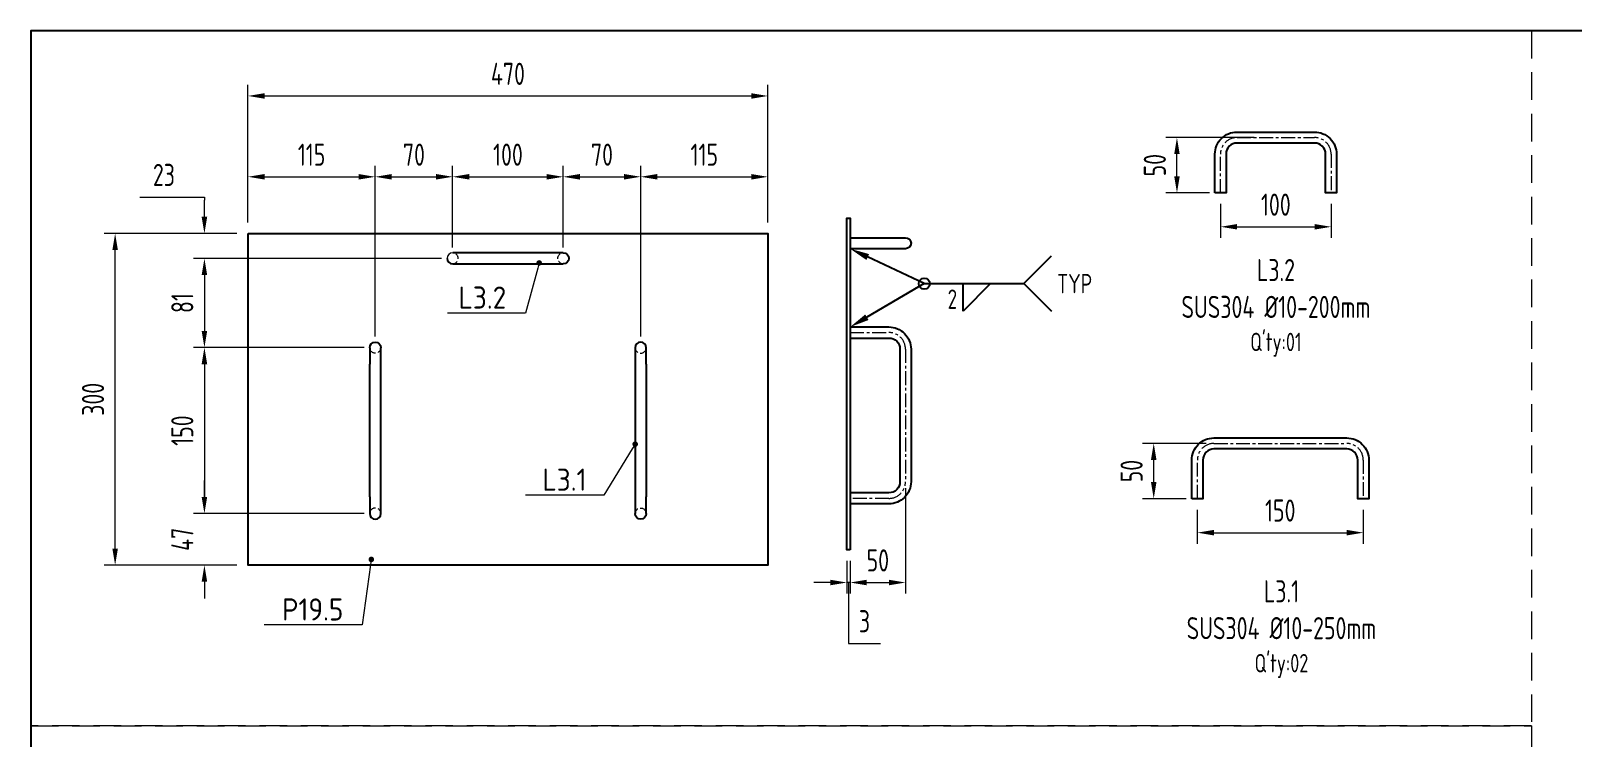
# Model space of a CAD drawing. Header units: millimetres. Extents: x -46397 to 283259, y -8690 to 23983.
# Drawn here: x 199817 to 201210, y -852 to -213 of the extents above; entities that cross this region are included whole.
import ezdxf
from ezdxf import colors
from ezdxf.entities.mleader import LeaderData, LeaderLine
from ezdxf.math import Vec2, Vec3

# ---------------------------------------------------------------- set-up
doc = ezdxf.new("R2010")
doc.units = ezdxf.units.MM
for name, pattern in [('CENTER', [2, 1.25, -0.25, 0.25, -0.25]), ('HIDDEN', [0.375, 0.25, -0.125]), ('HIDDENX2', [0.75, 0.5, -0.25])]:
    doc.linetypes.add(name, pattern=pattern)
doc.layers.get('Defpoints').update_dxf_attribs({"lineweight": 0})
for name, color, linetype, lineweight in [('AM_5', 3, 'Continuous', 25), ('Dtext', 255, 'Continuous', 20), ('DUONGCHINH', 7, 'Continuous', 25), ('DUONGTAM', 1, 'CENTER', 0), ('mDƯỜNG KHUẤT', 251, 'HIDDEN', 5)]:
    doc.layers.add(name, color=color, linetype=linetype, lineweight=lineweight)
doc.layers.add('DIM', color=8, linetype='Continuous')
doc.styles.add('Chu va so', font='arial.ttf')
doc.styles.add('GHI CHÚ 1', font='isocp_IV25.ttf', dxfattribs={"width": 0.8})
doc.styles.get("Standard").update_dxf_attribs({"font": 'isocp.shx', "width": 0.8})
doc.styles.add('TCVN', font='arial.ttf')
doc.dimstyles.new('1-30SCALE', dxfattribs={"dimtxt": 75, "dimasz": 75, "dimexe": 37.5, "dimexo": 30, "dimgap": 30, "dimtad": 1, "dimtoh": 1, "dimdec": 0, "dimdsep": 46, "dimtxsty": 'GHI CHÚ 1', "dimcen": 0.09, "dimclrd": 256, "dimclre": 256, "dimclrt": 2, "dimadec": 0, "dimazin": 0, "dimtfac": 1, "dimtdec": 0, "dimtofl": 0, "dimtmove": 0, "dimatfit": 3, "dimfxl": 1, "dimlwd": 0, "dimlwe": 0, "dimarcsym": 0})

# ---------------------------------------------------------------- blocks, each defined once
blk = doc.blocks.new('*D1085')
at = {"layer": 'Defpoints', "color": 0, "transparency": 16777216}
for p in [(200483.2, -272.4), (200013.2, -396.7, -1.5), (200483.2, -396.7, -1.5)]:
    blk.add_point(p, dxfattribs=at)
at = {"layer": 'DIM', "linetype": 'Continuous', "lineweight": 0, "transparency": 16777216}
for p, q in [((200013.2, -386.7), (200013.2, -262.4)), ((200483.2, -386.7), (200483.2, -262.4)), ((200028.2, -272.4), (200468.2, -272.4))]:
    blk.add_line(p, q, dxfattribs=at)
at = {"layer": 'DIM', "transparency": 16777216}
for points in [[(200028.2, -269.9), (200028.2, -274.9), (200013.2, -272.4)], [(200468.2, -269.9), (200468.2, -274.9), (200483.2, -272.4)]]:
    blk.add_solid(points, dxfattribs=at)
at = {"layer": 'DIM', "color": 2, "transparency": 16777216, "insert": (200248.2, -252.4), "char_height": 20, "attachment_point": 5, "style": 'GHI CHÚ 1'}
blk.add_mtext('470', dxfattribs=at)
blk = doc.blocks.new('*D1086')
at = {"layer": 'Defpoints', "color": 0, "transparency": 16777216}
for p in [(199893.1, -396.7), (200013.2, -396.7, -1.5), (200013.2, -696.7, -1.5)]:
    blk.add_point(p, dxfattribs=at)
at = {"layer": 'DIM', "linetype": 'Continuous', "lineweight": 0, "transparency": 16777216}
for p, q in [((200003.2, -396.7), (199883.1, -396.7)), ((199893.1, -681.7), (199893.1, -411.7)), ((200003.2, -696.7), (199883.1, -696.7))]:
    blk.add_line(p, q, dxfattribs=at)
at = {"layer": 'DIM', "transparency": 16777216}
for points in [[(199890.6, -411.7), (199895.6, -411.7), (199893.1, -396.7)], [(199890.6, -681.7), (199895.6, -681.7), (199893.1, -696.7)]]:
    blk.add_solid(points, dxfattribs=at)
at = {"layer": 'DIM', "color": 2, "transparency": 16777216, "insert": (199873.1, -546.7), "char_height": 20, "attachment_point": 5, "rotation": 90, "style": 'GHI CHÚ 1'}
blk.add_mtext('300', dxfattribs=at)
blk = doc.blocks.new('*D1087')
at = {"layer": 'Defpoints', "color": 0, "transparency": 16777216}
for p in [(200128.2, -345.5), (200013.2, -396.7, -1.5), (200128.2, -500, -1.5)]:
    blk.add_point(p, dxfattribs=at)
at = {"layer": 'DIM', "linetype": 'Continuous', "lineweight": 0, "transparency": 16777216}
for p, q in [((200013.2, -386.7), (200013.2, -335.5)), ((200028.2, -345.5), (200113.2, -345.5)), ((200128.2, -490), (200128.2, -335.5))]:
    blk.add_line(p, q, dxfattribs=at)
at = {"layer": 'DIM', "transparency": 16777216}
for points in [[(200028.2, -343), (200028.2, -348), (200013.2, -345.5)], [(200113.2, -343), (200113.2, -348), (200128.2, -345.5)]]:
    blk.add_solid(points, dxfattribs=at)
at = {"layer": 'DIM', "color": 2, "transparency": 16777216, "insert": (200070.7, -325.5), "char_height": 20, "attachment_point": 5, "style": 'GHI CHÚ 1'}
blk.add_mtext('115', dxfattribs=at)
blk = doc.blocks.new('*D1088')
at = {"layer": 'Defpoints', "color": 0, "transparency": 16777216}
for p in [(200198.2, -345.5), (200198.2, -419.3, -1.5), (200128.2, -500, -1.5)]:
    blk.add_point(p, dxfattribs=at)
at = {"layer": 'DIM', "linetype": 'Continuous', "lineweight": 0, "transparency": 16777216}
for p, q in [((200128.2, -490), (200128.2, -335.5)), ((200143.2, -345.5), (200183.2, -345.5)), ((200198.2, -409.3), (200198.2, -335.5))]:
    blk.add_line(p, q, dxfattribs=at)
at = {"layer": 'DIM', "transparency": 16777216}
for points in [[(200143.2, -343), (200143.2, -348), (200128.2, -345.5)], [(200183.2, -343), (200183.2, -348), (200198.2, -345.5)]]:
    blk.add_solid(points, dxfattribs=at)
at = {"layer": 'DIM', "color": 2, "transparency": 16777216, "insert": (200163.2, -325.5), "char_height": 20, "attachment_point": 5, "style": 'GHI CHÚ 1'}
blk.add_mtext('70', dxfattribs=at)
blk = doc.blocks.new('*D1089')
at = {"layer": 'Defpoints', "color": 0, "transparency": 16777216}
for p in [(200298.2, -345.5), (200198.2, -419.3, -1.5), (200298.2, -419.3, -1.5)]:
    blk.add_point(p, dxfattribs=at)
at = {"layer": 'DIM', "linetype": 'Continuous', "lineweight": 0, "transparency": 16777216}
for p, q in [((200198.2, -409.3), (200198.2, -335.5)), ((200213.2, -345.5), (200283.2, -345.5)), ((200298.2, -409.3), (200298.2, -335.5))]:
    blk.add_line(p, q, dxfattribs=at)
at = {"layer": 'DIM', "transparency": 16777216}
for points in [[(200213.2, -343), (200213.2, -348), (200198.2, -345.5)], [(200283.2, -343), (200283.2, -348), (200298.2, -345.5)]]:
    blk.add_solid(points, dxfattribs=at)
at = {"layer": 'DIM', "color": 2, "transparency": 16777216, "insert": (200248.2, -325.5), "char_height": 20, "attachment_point": 5, "style": 'GHI CHÚ 1'}
blk.add_mtext('100', dxfattribs=at)
blk = doc.blocks.new('*D1090')
at = {"layer": 'Defpoints', "color": 0, "transparency": 16777216}
for p in [(200368.2, -345.5), (200298.2, -419.3, -1.5), (200368.2, -500, -1.5)]:
    blk.add_point(p, dxfattribs=at)
at = {"layer": 'DIM', "linetype": 'Continuous', "lineweight": 0, "transparency": 16777216}
for p, q in [((200298.2, -409.3), (200298.2, -335.5)), ((200313.2, -345.5), (200353.2, -345.5)), ((200368.2, -490), (200368.2, -335.5))]:
    blk.add_line(p, q, dxfattribs=at)
at = {"layer": 'DIM', "transparency": 16777216}
for points in [[(200313.2, -343), (200313.2, -348), (200298.2, -345.5)], [(200353.2, -343), (200353.2, -348), (200368.2, -345.5)]]:
    blk.add_solid(points, dxfattribs=at)
at = {"layer": 'DIM', "color": 2, "transparency": 16777216, "insert": (200333.2, -325.5), "char_height": 20, "attachment_point": 5, "style": 'GHI CHÚ 1'}
blk.add_mtext('70', dxfattribs=at)
blk = doc.blocks.new('*D1091')
at = {"layer": 'Defpoints', "color": 0, "transparency": 16777216}
for p in [(200483.2, -345.5), (200483.2, -396.7, -1.5), (200368.2, -500, -1.5)]:
    blk.add_point(p, dxfattribs=at)
at = {"layer": 'DIM', "linetype": 'Continuous', "lineweight": 0, "transparency": 16777216}
for p, q in [((200368.2, -490), (200368.2, -335.5)), ((200383.2, -345.5), (200468.2, -345.5)), ((200483.2, -386.7), (200483.2, -335.5))]:
    blk.add_line(p, q, dxfattribs=at)
at = {"layer": 'DIM', "transparency": 16777216}
for points in [[(200383.2, -343), (200383.2, -348), (200368.2, -345.5)], [(200468.2, -343), (200468.2, -348), (200483.2, -345.5)]]:
    blk.add_solid(points, dxfattribs=at)
at = {"layer": 'DIM', "color": 2, "transparency": 16777216, "insert": (200425.7, -325.5), "char_height": 20, "attachment_point": 5, "style": 'GHI CHÚ 1'}
blk.add_mtext('115', dxfattribs=at)
blk = doc.blocks.new('*D1092')
at = {"layer": 'Defpoints', "color": 0, "transparency": 16777216}
for p in [(200013.2, -396.7, -1.5), (199973.8, -419.3), (200198.2, -419.3, -1.5)]:
    blk.add_point(p, dxfattribs=at)
at = {"layer": 'DIM', "linetype": 'Continuous', "lineweight": 0, "transparency": 16777216}
for p, q in [((199915.5, -363.8), (199973.8, -363.8)), ((199973.8, -363.8), (199973.8, -366.7)), ((199973.8, -381.7), (199973.8, -366.7)), ((200003.2, -396.7), (199963.8, -396.7)), ((200188.2, -419.3), (199963.8, -419.3)), ((199973.8, -434.3), (199973.8, -449.3))]:
    blk.add_line(p, q, dxfattribs=at)
at = {"layer": 'DIM', "transparency": 16777216}
for points in [[(199971.3, -381.7), (199976.3, -381.7), (199973.8, -396.7)], [(199971.3, -434.3), (199976.3, -434.3), (199973.8, -419.3)]]:
    blk.add_solid(points, dxfattribs=at)
at = {"layer": 'DIM', "color": 2, "transparency": 16777216, "insert": (199937.2, -343.8), "char_height": 20, "attachment_point": 5, "style": 'GHI CHÚ 1'}
blk.add_mtext('23', dxfattribs=at)
blk = doc.blocks.new('*D1093')
at = {"layer": 'Defpoints', "color": 0, "transparency": 16777216}
for p in [(200198.2, -419.3, -1.5), (199973.8, -500), (200128.2, -500, -1.5)]:
    blk.add_point(p, dxfattribs=at)
at = {"layer": 'DIM', "linetype": 'Continuous', "lineweight": 0, "transparency": 16777216}
for p, q in [((200188.2, -419.3), (199963.8, -419.3)), ((199973.8, -434.3), (199973.8, -485)), ((200118.2, -500), (199963.8, -500))]:
    blk.add_line(p, q, dxfattribs=at)
at = {"layer": 'DIM', "transparency": 16777216}
for points in [[(199971.3, -434.3), (199976.3, -434.3), (199973.8, -419.3)], [(199971.3, -485), (199976.3, -485), (199973.8, -500)]]:
    blk.add_solid(points, dxfattribs=at)
at = {"layer": 'DIM', "color": 2, "transparency": 16777216, "insert": (199953.8, -459.7), "char_height": 20, "attachment_point": 5, "rotation": 90, "style": 'GHI CHÚ 1'}
blk.add_mtext('81', dxfattribs=at)
blk = doc.blocks.new('*D1094')
at = {"layer": 'Defpoints', "color": 0, "transparency": 16777216}
for p in [(200128.2, -500, -1.5), (199973.8, -650), (200128.2, -650, -1.5)]:
    blk.add_point(p, dxfattribs=at)
at = {"layer": 'DIM', "linetype": 'Continuous', "lineweight": 0, "transparency": 16777216}
for p, q in [((200118.2, -500), (199963.8, -500)), ((199973.8, -515), (199973.8, -635)), ((200118.2, -650), (199963.8, -650))]:
    blk.add_line(p, q, dxfattribs=at)
at = {"layer": 'DIM', "transparency": 16777216}
for points in [[(199971.3, -515), (199976.3, -515), (199973.8, -500)], [(199971.3, -635), (199976.3, -635), (199973.8, -650)]]:
    blk.add_solid(points, dxfattribs=at)
at = {"layer": 'DIM', "color": 2, "transparency": 16777216, "insert": (199953.8, -575), "char_height": 20, "attachment_point": 5, "rotation": 90, "style": 'GHI CHÚ 1'}
blk.add_mtext('150', dxfattribs=at)
blk = doc.blocks.new('*D1095')
at = {"layer": 'Defpoints', "color": 0, "transparency": 16777216}
for p in [(200128.2, -650, -1.5), (199973.8, -696.7), (200013.2, -696.7, -1.5)]:
    blk.add_point(p, dxfattribs=at)
at = {"layer": 'DIM', "linetype": 'Continuous', "lineweight": 0, "transparency": 16777216}
for p, q in [((199973.8, -635), (199973.8, -620)), ((200118.2, -650), (199963.8, -650)), ((200003.2, -696.7), (199963.8, -696.7)), ((199973.8, -711.7), (199973.8, -726.7))]:
    blk.add_line(p, q, dxfattribs=at)
at = {"layer": 'DIM', "transparency": 16777216}
for points in [[(199971.3, -635), (199976.3, -635), (199973.8, -650)], [(199971.3, -711.7), (199976.3, -711.7), (199973.8, -696.7)]]:
    blk.add_solid(points, dxfattribs=at)
at = {"layer": 'DIM', "color": 2, "transparency": 16777216, "insert": (199953.8, -673.3), "char_height": 20, "attachment_point": 5, "rotation": 90, "style": 'GHI CHÚ 1'}
blk.add_mtext('47', dxfattribs=at)
blk = doc.blocks.new('*D1096')
at = {"layer": 'Defpoints', "color": 0, "transparency": 16777216}
for p in [(200607.6, -617, -1.5), (200557.6, -682.9, -1.5), (200607.6, -712.4)]:
    blk.add_point(p, dxfattribs=at)
at = {"layer": 'DIM', "linetype": 'Continuous', "lineweight": 0, "transparency": 16777216}
for p, q in [((200607.6, -627), (200607.6, -722.4)), ((200557.6, -692.9), (200557.6, -722.4)), ((200572.6, -712.4), (200592.6, -712.4))]:
    blk.add_line(p, q, dxfattribs=at)
at = {"layer": 'DIM', "transparency": 16777216}
for points in [[(200572.6, -709.9), (200572.6, -714.9), (200557.6, -712.4)], [(200592.6, -709.9), (200592.6, -714.9), (200607.6, -712.4)]]:
    blk.add_solid(points, dxfattribs=at)
at = {"layer": 'DIM', "color": 2, "transparency": 16777216, "insert": (200582.6, -692.4), "char_height": 20, "attachment_point": 5, "style": 'GHI CHÚ 1'}
blk.add_mtext('50', dxfattribs=at)
blk = doc.blocks.new('*D1097')
at = {"layer": 'Defpoints', "color": 0, "transparency": 16777216}
for p in [(200554.6, -682.9, -1.5), (200557.6, -682.9, -1.5), (200554.6, -712.4)]:
    blk.add_point(p, dxfattribs=at)
at = {"layer": 'DIM', "linetype": 'Continuous', "lineweight": 0, "transparency": 16777216}
for p, q in [((200554.6, -692.9), (200554.6, -722.4)), ((200557.6, -692.9), (200557.6, -722.4)), ((200539.6, -712.4), (200524.6, -712.4)), ((200557.6, -712.4), (200554.6, -712.4)), ((200556.1, -712.4), (200556.1, -767.4)), ((200572.6, -712.4), (200587.6, -712.4)), ((200556.1, -767.4), (200584.9, -767.4))]:
    blk.add_line(p, q, dxfattribs=at)
at = {"layer": 'DIM', "transparency": 16777216}
for points in [[(200539.6, -709.9), (200539.6, -714.9), (200554.6, -712.4)], [(200572.6, -709.9), (200572.6, -714.9), (200557.6, -712.4)]]:
    blk.add_solid(points, dxfattribs=at)
at = {"layer": 'DIM', "color": 2, "transparency": 16777216, "insert": (200570.5, -747.4), "char_height": 20, "attachment_point": 5, "style": 'GHI CHÚ 1'}
blk.add_mtext('3', dxfattribs=at)
blk = doc.blocks.new('*D1098')
at = {"layer": 'Defpoints', "color": 0, "transparency": 16777216}
for p in [(200871.4, -636.6, -1.5), (201021.4, -636.6, -1.5), (201021.4, -667.3)]:
    blk.add_point(p, dxfattribs=at)
at = {"layer": 'DIM', "linetype": 'Continuous', "lineweight": 0, "transparency": 16777216}
for p, q in [((200871.4, -646.6), (200871.4, -677.3)), ((201021.4, -646.6), (201021.4, -677.3)), ((200886.4, -667.3), (201006.4, -667.3))]:
    blk.add_line(p, q, dxfattribs=at)
at = {"layer": 'DIM', "transparency": 16777216}
for points in [[(200886.4, -664.8), (200886.4, -669.8), (200871.4, -667.3)], [(201006.4, -664.8), (201006.4, -669.8), (201021.4, -667.3)]]:
    blk.add_solid(points, dxfattribs=at)
at = {"layer": 'DIM', "color": 2, "transparency": 16777216, "insert": (200946.4, -647.3), "char_height": 20, "attachment_point": 5, "style": 'GHI CHÚ 1'}
blk.add_mtext('150', dxfattribs=at)
blk = doc.blocks.new('*D1099')
at = {"layer": 'Defpoints', "color": 0, "transparency": 16777216}
for p in [(200892.4, -360, -1.5), (200992.4, -360, -1.5), (200992.4, -390.7)]:
    blk.add_point(p, dxfattribs=at)
at = {"layer": 'DIM', "linetype": 'Continuous', "lineweight": 0, "transparency": 16777216}
for p, q in [((200892.4, -370), (200892.4, -400.7)), ((200992.4, -370), (200992.4, -400.7)), ((200907.4, -390.7), (200977.4, -390.7))]:
    blk.add_line(p, q, dxfattribs=at)
at = {"layer": 'DIM', "transparency": 16777216}
for points in [[(200907.4, -388.2), (200907.4, -393.2), (200892.4, -390.7)], [(200977.4, -388.2), (200977.4, -393.2), (200992.4, -390.7)]]:
    blk.add_solid(points, dxfattribs=at)
at = {"layer": 'DIM', "color": 2, "transparency": 16777216, "insert": (200942.4, -370.7), "char_height": 20, "attachment_point": 5, "style": 'GHI CHÚ 1'}
blk.add_mtext('100', dxfattribs=at)
blk = doc.blocks.new('*D1119')
at = {"layer": 'Defpoints', "color": 0, "transparency": 16777216}
for p in [(200853, -310), (200932.9, -310, -1.5), (200892.4, -360, -1.5)]:
    blk.add_point(p, dxfattribs=at)
at = {"layer": 'DIM', "linetype": 'Continuous', "lineweight": 0, "transparency": 16777216}
for p, q in [((200922.9, -310), (200843, -310)), ((200853, -345), (200853, -325)), ((200882.4, -360), (200843, -360))]:
    blk.add_line(p, q, dxfattribs=at)
at = {"layer": 'DIM', "transparency": 16777216}
for points in [[(200850.5, -325), (200855.5, -325), (200853, -310)], [(200850.5, -345), (200855.5, -345), (200853, -360)]]:
    blk.add_solid(points, dxfattribs=at)
at = {"layer": 'DIM', "color": 2, "transparency": 16777216, "insert": (200833, -335), "char_height": 20, "attachment_point": 5, "rotation": 90, "style": 'GHI CHÚ 1'}
blk.add_mtext('50', dxfattribs=at)
blk = doc.blocks.new('*D1120')
at = {"layer": 'Defpoints', "color": 0, "transparency": 16777216}
for p in [(200832, -586.6), (200889.4, -586.6, -1.5), (200871.4, -636.6, -1.5)]:
    blk.add_point(p, dxfattribs=at)
at = {"layer": 'DIM', "linetype": 'Continuous', "lineweight": 0, "transparency": 16777216}
for p, q in [((200879.4, -586.6), (200822, -586.6)), ((200832, -621.6), (200832, -601.6)), ((200861.4, -636.6), (200822, -636.6))]:
    blk.add_line(p, q, dxfattribs=at)
at = {"layer": 'DIM', "transparency": 16777216}
for points in [[(200829.5, -601.6), (200834.5, -601.6), (200832, -586.6)], [(200829.5, -621.6), (200834.5, -621.6), (200832, -636.6)]]:
    blk.add_solid(points, dxfattribs=at)
at = {"layer": 'DIM', "color": 2, "transparency": 16777216, "insert": (200812, -611.6), "char_height": 20, "attachment_point": 5, "rotation": 90, "style": 'GHI CHÚ 1'}
blk.add_mtext('50', dxfattribs=at)
blk = doc.blocks.new('_Dot')
at = {"color": 0, "linetype": 'ByBlock', "lineweight": -2}
blk.add_line((-0.5, 0), (-1, 0), dxfattribs=at)
at = {"color": 0, "linetype": 'ByBlock', "const_width": 0.5}
blk.add_lwpolyline([(-0.25, 0, 1), (0.25, 0, 1)], format="xyb", close=True, dxfattribs=at)
blk = doc.blocks.new('*S1174')
at = {"layer": 'AM_5'}
for p, q in [((188510.7, -442.1, -1.5), (188459.5, -418, -1.5)), ((188600.7, -442.1, -1.5), (188625.7, -417.1, -1.5)), ((188510.7, -442.1, -1.5), (188458.8, -472.5, -1.5)), ((188510.7, -442.1, -1.5), (188600.7, -442.1, -1.5)), ((188600.7, -442.1, -1.5), (188625.7, -467.1, -1.5))]:
    blk.add_line(p, q, dxfattribs=at)
at = {"layer": 'AM_5', "color": 2}
for p, q in [((188545.7, -442.1, -1.5), (188570.7, -442.1, -1.5)), ((188570.7, -442.1, -1.5), (188545.7, -467.1, -1.5)), ((188545.7, -467.1, -1.5), (188545.7, -442.1, -1.5))]:
    blk.add_line(p, q, dxfattribs=at)
blk.add_circle((188510.7, -442.1, -1.5), 4.99, dxfattribs=at)
at = {"layer": 'AM_5', "linetype": 'Continuous'}
for points in [[(188460.8, -415.4, -1.5), (188458.3, -420.7, -1.5), (188443.7, -410.6, -1.5)], [(188457.3, -470, -1.5), (188460.3, -475, -1.5), (188443.7, -481.3, -1.5)]]:
    blk.add_trace(points, dxfattribs=at)
at = {"layer": 'AM_5', "color": 2, "char_height": 17.5}
for s, insert, attachment_point in [('TYP', (188630.9, -442.1, -1.5), 4), ('2', (188540.4, -447.4, -1.5), 3)]:
    blk.add_mtext(s, dxfattribs=dict(at, insert=insert, attachment_point=attachment_point))
blk = doc.blocks.new('*U1831')
at = {"lineweight": 25}
for points in [[(0, 0), (3434, 0), (3434, 2249.5), (0, 2249.5)], [(0, 0), (2596.4, 0), (2596.4, 2249.5), (0, 2249.5)]]:
    blk.add_lwpolyline(points, close=True, dxfattribs=at)
at = {"layer": 'Dtext', "ltscale": 0.1}
for tag, p, height, style in [('REV_3', (2618.6, 844.9), 15, 'TCVN'), ('FOR_APPROVAL3', (2768.1, 843.8, -0.1), 17.9, 'TCVN'), ('REV_2', (2618.6, 789.1), 15, 'TCVN'), ('FOR_APPROVAL2', (2768.1, 788, -0.1), 17.9, 'TCVN'), ('REV_1', (2618.6, 733.2), 15, 'TCVN'), ('FOR_APPROVAL1', (2768.1, 732.2, -0.1), 17.9, 'TCVN'), ('REV_0', (2618.6, 677.4), 15, 'TCVN'), ('NGUOI_VE', (2927.5, 676.6, -0.1), 17.9, 'TCVN'), ('NGUOI_KIEM_2', (3086.1, 676.6, -0.1), 17.9, 'TCVN'), ('NGUOI_DUYET', (3277.7, 676.6, -0.1), 17.9, 'TCVN'), ('1.1_A4', (3287.3, 34.1, -0.1), 17.9, 'Chu va so'), ('A4_A4', (3347, 34.1, -0.1), 17.9, 'Chu va so'), ('REV.', (3396.2, 34.1, -0.1), 17.9, 'Chu va so')]:
    blk.add_attdef(tag, p, '', height=height, dxfattribs=dict(at, style=style))
for tag, p, height, style, width in [('NGAY_REV03', (2656.5, 843.8, -0.1), 15.6, 'TCVN', 0.95), ('NGAY_REV02', (2656.5, 788, -0.1), 15.6, 'TCVN', 0.95), ('NGAY_REV01', (2656.5, 732.2, -0.1), 15.6, 'TCVN', 0.95), ('NGAY_REV0', (2656.5, 676.3, -0.1), 15.6, 'TCVN', 0.95), ('DWD.NO', (2655.1, 14.6, -0.1), 23.9, 'Chu va so', 0.85)]:
    blk.add_attdef(tag, p, '', height=height, dxfattribs=dict(at, style=style, width=width))
at = {"layer": 'Dtext', "lineweight": 25, "ltscale": 0.1, "style": 'Chu va so'}
for tag, p, height in [('PROJECT_CODE', (2828, 281.2), 35.9), ('TITLE1', (2672.6, 214.4, -0.1), 23.9), ('TITLE2', (2672.6, 158.2, -0.1), 23.9), ('TITLE3', (2672.6, 102.3, -0.1), 23.9)]:
    blk.add_attdef(tag, p, '', height=height, dxfattribs=at)

msp = doc.modelspace()

# ---------------------------------------------------------------- linework, layer by layer
at = {"color": 150, "linetype": 'Continuous', "lineweight": 0, "ltscale": 10}
msp.add_arc((200198.23, -419.29, -1.5), 5, 90, 180, dxfattribs=at)
at = {"color": 1, "linetype": 'HIDDENX2', "lineweight": 0, "ltscale": 10}
for centre, start, end in [((200198.23, -419.29, -1.5), 270, 90), ((200368.23, -500.04, -1.5), 180, 0), ((200128.23, -650.04, -1.5), 0, 180)]:
    msp.add_arc(centre, 5, start, end, dxfattribs=at)
at = {"color": 1, "linetype": 'HIDDENX2', "lineweight": 0, "ltscale": 10, "extrusion": (0, 0, -1)}
for centre, start, end in [((-200298.23, -419.29, 1.5), 270, 90), ((-200128.23, -500.04, 1.5), 180, 0), ((-200368.23, -650.04, 1.5), 0, 180)]:
    msp.add_arc(centre, 5, start, end, dxfattribs=at)
at = {"layer": 'DUONGCHINH', "extrusion": (0, 1, 0)}
for p, q in [((200298.23, -414.29, -1.5), (200198.23, -414.29, -1.5)), ((200198.23, -424.29, -1.5), (200213.23, -424.29, -1.5)), ((200213.23, -424.29, -1.5), (200283.23, -424.29, -1.5)), ((200283.23, -424.29, -1.5), (200298.23, -424.29, -1.5)), ((200123.23, -500.04, -1.5), (200123.23, -515.04, -1.5)), ((200133.23, -515.04, -1.5), (200133.23, -500.04, -1.5)), ((200363.23, -500.04, -1.5), (200363.23, -515.04, -1.5)), ((200373.23, -515.04, -1.5), (200373.23, -500.04, -1.5)), ((200123.23, -635.04, -1.5), (200123.23, -515.04, -1.5)), ((200133.23, -635.04, -1.5), (200133.23, -515.04, -1.5)), ((200363.23, -515.04, -1.5), (200363.23, -635.04, -1.5)), ((200373.23, -515.04, -1.5), (200373.23, -635.04, -1.5)), ((200123.23, -635.04, -1.5), (200123.23, -650.04, -1.5)), ((200133.23, -650.04, -1.5), (200133.23, -635.04, -1.5)), ((200363.23, -635.04, -1.5), (200363.23, -650.04, -1.5)), ((200373.23, -650.04, -1.5), (200373.23, -635.04, -1.5))]:
    msp.add_line(p, q, dxfattribs=at)
at = {"layer": 'DUONGCHINH', "elevation": -1.5}
for points in [[(200887.35, -360.02), (200887.35, -325.02, -0.4142136), (200907.35, -305.02), (200977.35, -305.02, -0.4142136), (200997.35, -325.02), (200997.35, -360.02), (200987.35, -360.02), (200987.35, -325.02, 0.4142136), (200977.35, -315.02), (200907.35, -315.02, 0.4142136), (200897.35, -325.02), (200897.35, -360.02)], [(200866.45, -636.63), (200866.45, -601.63, -0.4142136), (200886.45, -581.63), (201006.45, -581.63, -0.4142136), (201026.45, -601.63), (201026.45, -636.63), (201016.45, -636.63), (201016.45, -601.63, 0.4142136), (201006.45, -591.63), (200886.45, -591.63, 0.4142136), (200876.45, -601.63), (200876.45, -636.63)]]:
    msp.add_lwpolyline(points, format="xyb", close=True, dxfattribs=at)
for points in [[(200557.58, -682.93), (200554.58, -682.93), (200554.58, -382.93), (200557.58, -382.93)], [(200013.23, -396.65), (200483.23, -396.65), (200483.23, -696.65), (200013.23, -696.65)]]:
    msp.add_lwpolyline(points, close=True, dxfattribs=at)
for points in [[(200557.58, -400.57), (200607.58, -400.57, -1), (200607.58, -410.57), (200557.58, -410.57)], [(200557.58, -481.31), (200592.58, -481.31, -0.4142136), (200612.58, -501.31), (200612.58, -621.31, -0.4142136), (200592.58, -641.31), (200557.58, -641.31)], [(200557.58, -491.31), (200592.58, -491.31, -0.4142136), (200602.58, -501.31), (200602.58, -621.31, -0.4142136), (200592.58, -631.31), (200557.58, -631.31)]]:
    msp.add_lwpolyline(points, format="xyb", dxfattribs=at)
at = {"layer": 'DUONGCHINH', "extrusion": (0, 0, -1)}
for centre, start, end in [((-200298.23, -419.29, 1.5), 90, 180), ((-200298.23, -419.29, 1.5), 180, 270), ((-200128.23, -500.04, 1.5), 0, 90), ((-200128.23, -500.04, 1.5), 90, 180), ((-200368.23, -650.04, 1.5), 270, 0), ((-200368.23, -650.04, 1.5), 180, 270)]:
    msp.add_arc(centre, 5, start, end, dxfattribs=at)
at = {"layer": 'DUONGCHINH'}
for centre, start, end in [((200198.23, -419.29, -1.5), 180, 270), ((200368.23, -500.04, -1.5), 90, 180), ((200368.23, -500.04, -1.5), 0, 90), ((200128.23, -650.04, -1.5), 180, 270), ((200128.23, -650.04, -1.5), 270, 0)]:
    msp.add_arc(centre, 5, start, end, dxfattribs=at)
at = {"layer": 'DUONGTAM', "ltscale": 10, "elevation": -1.5}
for points in [[(200892.35, -360.02), (200892.35, -325.02, -0.4142136), (200907.35, -310.02), (200977.35, -310.02, -0.4142136), (200992.35, -325.02), (200992.35, -360.02)], [(200557.58, -486.31), (200592.58, -486.31, -0.4142136), (200607.58, -501.31), (200607.58, -621.31, -0.4142136), (200592.58, -636.31), (200557.58, -636.31)], [(200871.45, -636.63), (200871.45, -601.63, -0.4142136), (200886.45, -586.63), (201006.45, -586.63, -0.4142136), (201021.45, -601.63), (201021.45, -636.63)]]:
    msp.add_lwpolyline(points, format="xyb", dxfattribs=at)
at = {"layer": 'mDƯỜNG KHUẤT', "ltscale": 100, "elevation": -0.15}
for points in [[(199816.87, -213.5), (201173.52, -213.5), (201173.52, -842.12), (199816.87, -842.12)], [(199816.87, -842.12), (201173.52, -842.12), (201173.52, -1466), (199816.87, -1466)]]:
    msp.add_lwpolyline(points, close=True, dxfattribs=at)

# ---------------------------------------------------------------- block references
at = {"layer": 'AM_5'}
msp.add_blockref('*S1174', (12113.89, 0), dxfattribs=at)

# ---------------------------------------------------------------- texts
at = {"color": 3, "char_height": 20, "attachment_point": 1}
for s, insert in [("\\pxqc;L3.2\\PSUS304 %%C10-200mm\\P{\\H0.83333x;Q'ty:01}", (200677.1, -419.83, 0)), ("\\pxqc;L3.1\\PSUS304 %%C10-250mm\\P{\\H0.83333x;Q'ty:02}", (200682.1, -710.32, 0))]:
    msp.add_mtext_dynamic_manual_height_columns(s, width=530.7893, gutter_width=96.62, heights=[133.59], dxfattribs=dict(at, insert=insert))

# ---------------------------------------------------------------- dimensions: what is measured, and where the dimension line sits
at = {"layer": 'DIM'}
for base, p1, p2, picture, middle in [((200483.23, -272.41), (200013.23, -396.65, -1.5), (200483.23, -396.65, -1.5), '*D1085', (200248.23, -252.41)), ((200128.23, -345.47), (200013.23, -396.65, -1.5), (200128.23, -500.04, -1.5), '*D1087', (200070.73, -325.47)), ((200198.23, -345.47), (200128.23, -500.04, -1.5), (200198.23, -419.29, -1.5), '*D1088', (200163.23, -325.47)), ((200298.23, -345.47), (200198.23, -419.29, -1.5), (200298.23, -419.29, -1.5), '*D1089', (200248.23, -325.47)), ((200368.23, -345.47), (200298.23, -419.29, -1.5), (200368.23, -500.04, -1.5), '*D1090', (200333.23, -325.47)), ((200483.23, -345.47), (200368.23, -500.04, -1.5), (200483.23, -396.65, -1.5), '*D1091', (200425.73, -325.47)), ((200992.35, -390.71), (200892.35, -360.02, -1.5), (200992.35, -360.02, -1.5), '*D1099', (200942.35, -370.71)), ((200607.58, -712.4), (200557.58, -682.93, -1.5), (200607.58, -616.97, -1.5), '*D1096', (200582.58, -692.4)), ((201021.45, -667.32), (200871.45, -636.63, -1.5), (201021.45, -636.63, -1.5), '*D1098', (200946.45, -647.32)), ((200554.58, -712.4), (200557.58, -682.93, -1.5), (200554.58, -682.93, -1.5), '*D1097', (200566.08, -747.4))]:
    dim = msp.add_linear_dim(base=base, p1=p1, p2=p2, dimstyle='1-30SCALE', override={"dimtxt": 20, "dimasz": 15, "dimexe": 10, "dimexo": 10, "dimgap": 10, "dimtmove": 1}, dxfattribs=at)
    dim.commit()
    dim.dimension.update_dxf_attribs({"geometry": picture, "text_midpoint": middle})
for base, p1, p2, picture, middle in [((200853, -310.02), (200892.35, -360.02, -1.5), (200932.88, -310.02, -1.5), '*D1119', (200833, -335.02)), ((199893.09, -396.65), (200013.23, -696.65, -1.5), (200013.23, -396.65, -1.5), '*D1086', (199873.09, -546.65)), ((199973.84, -500.04), (200198.23, -419.29, -1.5), (200128.23, -500.04, -1.5), '*D1093', (199953.84, -459.66)), ((199973.84, -650.04), (200128.23, -500.04, -1.5), (200128.23, -650.04, -1.5), '*D1094', (199953.84, -575.04)), ((200831.96, -586.63), (200871.45, -636.63, -1.5), (200889.4, -586.63, -1.5), '*D1120', (200811.96, -611.63)), ((199973.84, -696.65), (200128.23, -650.04, -1.5), (200013.23, -696.65, -1.5), '*D1095', (199953.84, -673.34))]:
    dim = msp.add_linear_dim(base=base, p1=p1, p2=p2, angle=90, dimstyle='1-30SCALE', override={"dimtxt": 20, "dimasz": 15, "dimexe": 10, "dimexo": 10, "dimgap": 10, "dimtmove": 1}, dxfattribs=at)
    dim.commit()
    dim.dimension.update_dxf_attribs({"geometry": picture, "text_midpoint": middle})
dim = msp.add_linear_dim(base=(199973.84, -419.29), p1=(200013.23, -396.65, -1.5), p2=(200198.23, -419.29, -1.5), angle=90, dimstyle='1-30SCALE', override={"dimtxt": 20, "dimasz": 15, "dimexe": 10, "dimexo": 10, "dimgap": 10, "dimtmove": 1}, dxfattribs=at)
dim.commit()
dim.dimension.update_dxf_attribs({"geometry": '*D1092', "text_midpoint": (199973.84, -363.78), "dimtype": 160})

# ---------------------------------------------------------------- leaders
at = {"color": 1}
ml = msp.add_multileader_mtext('Standard', dxfattribs=at)
ml.set_content('{\\Fisocp|c0;L3.2}', color=1, style='Chu va so')
ml.set_leader_properties(color=3, lineweight=9)
ml.set_arrow_properties(name='DOT')
ml.build(insert=Vec2(0, 0))
ml.multileader.update_dxf_attribs({"text_left_attachment_type": 5, "text_right_attachment_type": 5, "dogleg_length": 17.33, "arrow_head_size": 5})
ctx = ml.context
ctx.base_point, ctx.char_height, ctx.arrow_head_size, ctx.landing_gap_size, ctx.plane_origin = Vec3(200203.49, -468.72, 0.86), 20, 5, 0.039, Vec3(199888.86, -2183.86, 0.86)
ctx.left_attachment, ctx.right_attachment = 5, 5
notes = []
notes.append((ctx, [(0, (1, 1, 0), (200264.1, -468.72, 0.86), (-1, 0), 17.33, [(0, [(200276.43, -423.38, 0.86)], 0, [])])]))
ctx.mtext.insert, ctx.mtext.flow_direction = Vec3(200203.53, -444.71, 0.86), 5
ml = msp.add_multileader_mtext('Standard', dxfattribs=at)
ml.set_content('{\\Fisocp|c0;L3.1}', color=1, style='Chu va so')
ml.set_leader_properties(color=3, lineweight=9)
ml.set_arrow_properties(name='DOT')
ml.build(insert=Vec2(0, 0))
ml.multileader.update_dxf_attribs({"text_left_attachment_type": 5, "text_right_attachment_type": 5, "dogleg_length": 17.33, "arrow_head_size": 5})
ctx = ml.context
ctx.base_point, ctx.char_height, ctx.arrow_head_size, ctx.landing_gap_size, ctx.plane_origin = Vec3(200279.34, -633.36, 0.86), 20, 5, 0.039, Vec3(199975.66, -2347.7, 0.86)
ctx.left_attachment, ctx.right_attachment = 5, 5
notes.append((ctx, [(0, (1, 1, 0), (200334.75, -633.36, 0.86), (-1, 0), 17.33, [(0, [(200363.23, -587.23, 0.86)], 0, [])])]))
ctx.mtext.insert, ctx.mtext.flow_direction = Vec3(200279.38, -609.36, 0.86), 5
ml = msp.add_multileader_mtext('Standard', dxfattribs=at)
ml.set_content('{\\Fisocp|c0;P19.5}', color=1, style='Chu va so')
ml.set_leader_properties(color=3, lineweight=9)
ml.set_arrow_properties(name='DOT')
ml.build(insert=Vec2(0, 0))
ml.multileader.update_dxf_attribs({"text_left_attachment_type": 5, "text_right_attachment_type": 5, "dogleg_length": 17.33, "arrow_head_size": 5})
ctx = ml.context
ctx.base_point, ctx.char_height, ctx.arrow_head_size, ctx.landing_gap_size, ctx.plane_origin = Vec3(200043.98, -750.73, 0.86), 20, 5, 0.039, Vec3(199737.11, -2452, 0.86)
ctx.left_attachment, ctx.right_attachment = 5, 5
notes.append((ctx, [(0, (1, 1, 0), (200116.29, -750.73, 0.86), (-1, 0), 17.33, [(0, [(200124.68, -691.52, 0.86)], 0, [])])]))
ctx.mtext.insert, ctx.mtext.flow_direction = Vec3(200044.02, -726.73, 0.86), 5
for ctx, leaders in notes:
    for number, flags, end, landing, length, lines in leaders:
        leader = LeaderData()
        leader.index, (leader.has_last_leader_line, leader.has_dogleg_vector, leader.attachment_direction) = number, flags
        leader.last_leader_point, leader.dogleg_vector, leader.dogleg_length = Vec3(end), Vec3(landing), length
        for number, points, colour, breaks in lines:
            line = LeaderLine()
            line.index, line.vertices, line.color, line.breaks = number, Vec3.list(points), colors.encode_raw_color(colour), breaks
            leader.lines.append(line)
        ctx.leaders.append(leader)

# ---------------------------------------------------------------- next in the draw order: block references
at = {"xscale": 0.9084576280678549, "yscale": 0.9084576280678549, "zscale": 0.9084576280678549}
msp.add_blockref('*U1831', (199816.87, -2257.04, -0.15), dxfattribs=at)

doc.saveas('drawing.dxf')
